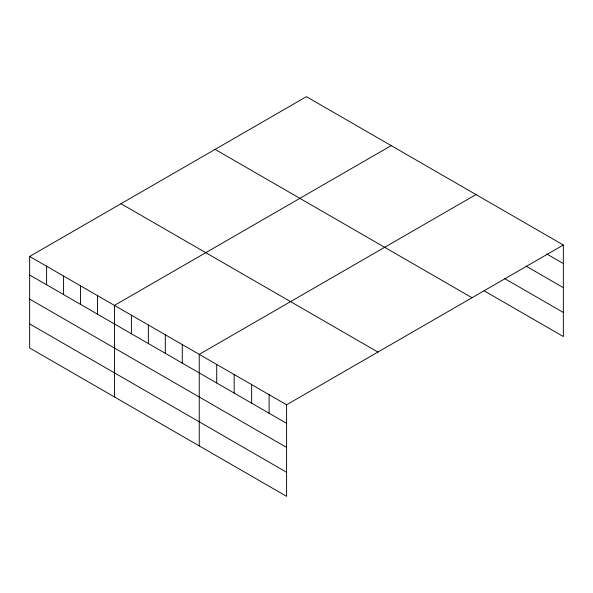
<?xml version="1.0" encoding="UTF-8"?>
<svg xmlns="http://www.w3.org/2000/svg" width="593" height="593" viewBox="0 0 593 593"><rect width="100%" height="100%" fill="white"/><g stroke="black" fill="none" stroke-linecap="round" stroke-linejoin="round"><path stroke-width="0.89" d="M563.35 245.005L286.589 404.789L286.589 496.334L29.65 347.995L29.65 256.45L306.411 96.666L563.35 245.005L563.35 336.55L483.932 290.703M391.202 145.619L114.442 305.402L114.442 396.947M475.986 194.571L199.233 354.355L199.233 445.899M546.672 253.93L563.35 263.559M526.021 266.094L563.35 287.649M504.584 278.532L563.35 312.467M215.081 149.392L472.021 297.738M120.979 203.718L377.919 352.064M29.65 256.45L286.589 404.789M29.65 275.004L286.589 423.343M29.65 299.087L286.589 447.433M29.65 323.904L286.589 472.25M269.118 394.708L269.118 413.254M251.647 384.62L251.647 403.173M234.176 374.531L234.176 393.085M216.704 364.443L216.704 382.996M182.273 344.563L182.273 363.116M165.314 334.771L165.314 353.324M148.354 324.986L148.354 343.532M131.401 315.194L131.401 333.748M97.482 295.611L97.482 314.164M80.522 285.819L80.522 304.372M63.57 276.027L63.57 294.58M46.61 266.242L46.61 284.788"/></g></svg>
